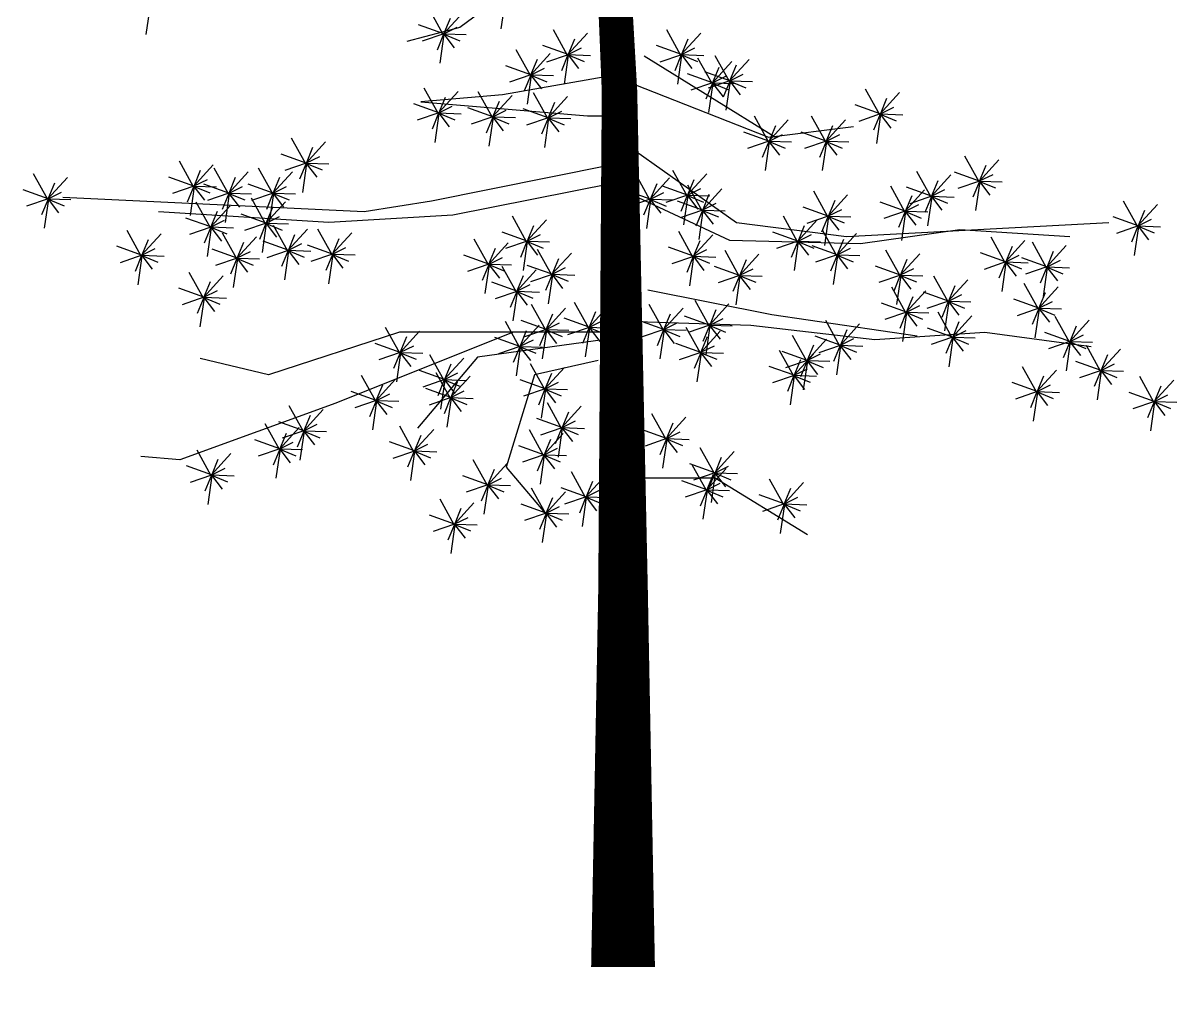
# Model space of a CAD drawing. Header units: millimetres. Extents: x 61831 to 121408, y 302 to 24841.
# Drawn here: x 108750 to 111549, y 3180 to 5548 of the extents above; entities that cross this region are included whole.
import ezdxf

# ---------------------------------------------------------------- set-up
doc = ezdxf.new("R2010")
doc.units = ezdxf.units.MM

# ---------------------------------------------------------------- blocks, each defined once
blk = doc.blocks.new('A$C362C4ADC')
at = {"color": 35}
for p, q in [((1257.7, 2425.7), (1059.8, 2279.4)), ((1059.8, 2279.4), (930.8, 2245)), ((1507.1, 2210.6), (1825.4, 2012.8)), ((1412.5, 2159), (1163.1, 2116)), ((1481.3, 2141.8), (1808.2, 2012.8)), ((965.2, 2098.8), (1369.5, 2064.4)), ((1369.5, 2064.4), (1438.3, 2064.4)), ((1447.7, 2006.8), (1730.8, 1806.3)), ((1421.1, 1944), (991, 1857.9)), ((1429.7, 1901), (1042.6, 1823.5)), ((1455.5, 1883.8), (1713.6, 1763.3)), ((827.6, 1832.1), (96.5, 1866.5)), ((991, 1857.9), (827.6, 1832.1)), ((741.6, 1806.3), (328.7, 1832.1)), ((1042.6, 1823.5), (741.6, 1806.3)), ((1730.8, 1806.3), (1997.4, 1771.9)), ((1997.4, 1771.9), (2633.9, 1806.3)), ((2031.8, 1754.7), (2272.7, 1789.1)), ((2272.7, 1789.1), (2539.3, 1771.9)), ((1713.6, 1763.3), (2031.8, 1754.7)), ((1515.7, 1642.9), (1816.8, 1582.7)), ((1816.8, 1582.7), (2169.4, 1531.1)), ((1188.9, 1539.7), (758.8, 1367.7)), ((1429.7, 1539.7), (913.6, 1539.7)), ((1489.9, 1565.5), (1765.2, 1556.9)), ((1765.2, 1556.9), (2066.2, 1522.5)), ((2066.2, 1522.5), (2332.9, 1539.7)), ((2332.9, 1539.7), (2590.9, 1505.3)), ((595.4, 1436.5), (429.9, 1476.4)), ((1395.3, 1470.9), (1240.5, 1436.5)), ((1240.5, 1436.5), (1171.7, 1212.8)), ((380.3, 1230), (285.7, 1238.6)), ((1498.5, 1187), (1679.2, 1187)), ((1679.2, 1187), (1902.8, 1049.4))]:
    blk.add_line(p, q, dxfattribs=at)
at = {"color": 74}
for p, q in [((308.1, 2332.1), (298.1, 2261.7)), ((1019.5, 2261.9), (985, 2324.1)), ((1169.3, 2345.8), (1159.2, 2275.4)), ((1019.3, 2263), (1067.3, 2315.5)), ((1020.6, 2263.3), (1036.6, 2302)), ((1020.4, 2263.9), (959.7, 2285.6)), ((1020.7, 2264), (1053.2, 2280)), ((1321.1, 2211.4), (1286.6, 2273.6)), ((1596.1, 2211.4), (1561.6, 2273.6)), ((1020.4, 2263.7), (968.1, 2245.8)), ((1020.2, 2263.1), (1004.2, 2224.4)), ((1021, 2262.7), (1011, 2192.3)), ((1020.4, 2263), (1045.9, 2229.8)), ((1020.5, 2263), (1059.2, 2247)), ((1020.8, 2263.8), (1075.2, 2262)), ((1320.9, 2212.4), (1368.9, 2264.9)), ((1322.2, 2212.8), (1338.2, 2251.5)), ((1596, 2212.4), (1643.9, 2264.9)), ((1597.3, 2212.8), (1613.3, 2251.5)), ((1231.1, 2162.5), (1196.6, 2224.7)), ((1230.9, 2163.6), (1278.9, 2216.1)), ((1322, 2213.3), (1261.3, 2235.1)), ((1322, 2213.1), (1269.7, 2195.2)), ((1321.8, 2212.5), (1305.8, 2173.8)), ((1322.7, 2212.1), (1312.6, 2141.7)), ((1322, 2212.4), (1347.5, 2179.2)), ((1322.1, 2212.4), (1360.8, 2196.4)), ((1322.4, 2213.4), (1354.8, 2229.5)), ((1322.4, 2213.3), (1376.8, 2211.4)), ((1597, 2213.3), (1536.3, 2235.1)), ((1597, 2213.1), (1544.8, 2195.2)), ((1596.8, 2212.5), (1580.8, 2173.8)), ((1597.7, 2212.1), (1587.6, 2141.7)), ((1597, 2212.4), (1622.6, 2179.2)), ((1597.2, 2212.4), (1635.9, 2196.4)), ((1597.4, 2213.4), (1629.8, 2229.5)), ((1597.5, 2213.3), (1651.8, 2211.4)), ((1232, 2164.5), (1171.3, 2186.2)), ((1232.2, 2163.9), (1248.2, 2202.6)), ((1671.5, 2142.8), (1637, 2205)), ((1671.4, 2143.9), (1719.3, 2196.4)), ((1713.5, 2148), (1679, 2210.2)), ((1713.3, 2149), (1761.3, 2201.5)), ((1714.6, 2149.4), (1730.7, 2188.1)), ((1232, 2164.3), (1179.8, 2146.4)), ((1231.8, 2163.7), (1215.8, 2125)), ((1232.7, 2163.3), (1222.6, 2092.9)), ((1232, 2163.6), (1257.5, 2130.4)), ((1232.1, 2163.6), (1270.9, 2147.6)), ((1232.4, 2164.6), (1264.8, 2180.6)), ((1232.5, 2164.4), (1286.8, 2162.6)), ((1672.4, 2144.8), (1611.7, 2166.5)), ((1714.4, 2149.9), (1653.7, 2171.7)), ((1672.7, 2144.2), (1688.7, 2182.9)), ((1672.8, 2144.9), (1705.2, 2160.9)), ((1714.8, 2150), (1747.2, 2166.1)), ((1007.5, 2070), (973, 2132.2)), ((1672.4, 2144.6), (1620.2, 2126.7)), ((1672.2, 2144), (1656.2, 2105.3)), ((1714.4, 2149.7), (1662.2, 2131.8)), ((1673.1, 2143.6), (1663, 2073.2)), ((1672.4, 2143.9), (1698, 2110.7)), ((1672.6, 2143.9), (1711.3, 2127.9)), ((1672.9, 2144.7), (1727.2, 2142.9)), ((1714.2, 2149.1), (1698.2, 2110.4)), ((1715.1, 2148.7), (1705, 2078.3)), ((1714.4, 2149), (1739.9, 2115.8)), ((1714.5, 2149), (1753.3, 2133)), ((1714.9, 2149.9), (1769.2, 2148)), ((2078.5, 2067.4), (2044, 2129.6)), ((1163.1, 2116), (965.2, 2098.8)), ((1007.3, 2071.1), (1055.3, 2123.6)), ((1008.6, 2071.4), (1024.6, 2110.1)), ((1138.6, 2060.6), (1104.1, 2122.8)), ((1138.4, 2061.6), (1186.4, 2114.1)), ((1139.7, 2062), (1155.7, 2100.7)), ((1273.1, 2058), (1238.6, 2120.2)), ((1272.9, 2059.1), (1320.9, 2111.6)), ((2078.4, 2068.5), (2126.4, 2121)), ((2079.7, 2068.8), (2095.7, 2107.5)), ((1008.4, 2071.9), (947.7, 2093.7)), ((1008.4, 2071.8), (956.1, 2053.9)), ((1008.8, 2072), (1041.2, 2088.1)), ((1008.8, 2071.9), (1063.2, 2070)), ((1139.5, 2062.5), (1078.8, 2084.3)), ((1139.8, 2062.6), (1172.3, 2078.7)), ((1274, 2059.9), (1213.3, 2081.7)), ((1274.2, 2059.4), (1290.2, 2098.1)), ((1274.4, 2060.1), (1306.8, 2076.1)), ((2079.4, 2069.3), (2018.7, 2091.1)), ((2079.8, 2069.5), (2112.2, 2085.5)), ((1008.2, 2071.2), (992.2, 2032.5)), ((1009, 2070.7), (999, 2000.3)), ((1008.4, 2071), (1033.9, 2037.8)), ((1008.5, 2071.1), (1047.2, 2055.1)), ((1139.5, 2062.3), (1087.2, 2044.4)), ((1139.3, 2061.7), (1123.3, 2023)), ((1140.1, 2061.3), (1130.1, 1990.9)), ((1139.5, 2061.6), (1165, 2028.4)), ((1139.6, 2061.6), (1178.3, 2045.6)), ((1139.9, 2062.5), (1194.3, 2060.6)), ((1274, 2059.8), (1221.7, 2041.9)), ((1273.8, 2059.2), (1257.8, 2020.5)), ((1274.7, 2058.7), (1264.6, 1988.3)), ((1274, 2059), (1299.5, 2025.8)), ((1274.1, 2059.1), (1312.8, 2043.1)), ((1274.5, 2059.9), (1328.8, 2058)), ((1808.6, 2001.4), (1774.1, 2063.6)), ((1808.5, 2002.5), (1856.4, 2055)), ((1947.4, 2001.4), (1912.9, 2063.6)), ((1947.3, 2002.5), (1995.3, 2055)), ((2079.4, 2069.2), (2027.2, 2051.3)), ((2079.2, 2068.6), (2063.2, 2029.9)), ((2080.1, 2068.2), (2070, 1997.8)), ((2079.4, 2068.5), (2105, 2035.2)), ((2079.6, 2068.5), (2118.3, 2052.5)), ((2079.9, 2069.3), (2134.2, 2067.5)), ((1809.5, 2003.4), (1748.8, 2025.2)), ((1808.2, 2012.8), (2014.6, 2038.6)), ((1809.8, 2002.8), (1825.8, 2041.6)), ((1809.9, 2003.5), (1842.3, 2019.5)), ((1948.3, 2003.4), (1887.6, 2025.2)), ((1948.6, 2002.8), (1964.6, 2041.6)), ((1948.7, 2003.5), (1981.1, 2019.5)), ((686.1, 1948.3), (651.6, 2010.5)), ((686, 1949.4), (734, 2001.9)), ((687.3, 1949.7), (703.3, 1988.4)), ((1809.5, 2003.2), (1757.3, 1985.3)), ((1809.3, 2002.6), (1793.3, 1963.9)), ((1810.2, 2002.2), (1800.1, 1931.8)), ((1809.5, 2002.5), (1835.1, 1969.3)), ((1809.7, 2002.5), (1848.4, 1986.5)), ((1810, 2003.4), (1864.3, 2001.5)), ((1948.3, 2003.2), (1896.1, 1985.3)), ((1948.1, 2002.6), (1932.1, 1963.9)), ((1949, 2002.2), (1938.9, 1931.8)), ((1948.3, 2002.5), (1973.9, 1969.3)), ((1948.5, 2002.5), (1987.2, 1986.5)), ((1948.8, 2003.4), (2003.1, 2001.5)), ((687, 1950.2), (626.4, 1972)), ((687.4, 1950.4), (719.8, 1966.4)), ((2319.3, 1904.6), (2284.8, 1966.8)), ((413.7, 1892.6), (379.2, 1954.8)), ((413.5, 1893.7), (461.5, 1946.2)), ((414.8, 1894), (430.8, 1932.7)), ((498.5, 1875.5), (464, 1937.7)), ((605.6, 1875.5), (571.1, 1937.7)), ((687.1, 1950.1), (634.8, 1932.2)), ((686.9, 1949.5), (670.8, 1910.8)), ((687.7, 1949.1), (677.7, 1878.7)), ((687.1, 1949.4), (712.6, 1916.1)), ((687.2, 1949.4), (725.9, 1933.4)), ((687.5, 1950.2), (741.8, 1948.4)), ((1610.7, 1870.3), (1576.2, 1932.5)), ((2319.1, 1905.7), (2367.1, 1958.2)), ((2320.4, 1906), (2336.5, 1944.7)), ((59.8, 1861.8), (25.3, 1924)), ((59.6, 1862.8), (107.6, 1915.3)), ((414.6, 1894.5), (353.9, 1916.3)), ((415, 1894.7), (447.4, 1910.7)), ((498.3, 1876.5), (546.3, 1929.1)), ((499.6, 1876.9), (515.6, 1915.6)), ((605.4, 1876.5), (653.4, 1929.1)), ((606.7, 1876.9), (622.7, 1915.6)), ((1520.7, 1860.9), (1486.2, 1923.1)), ((1520.6, 1862), (1568.5, 1914.5)), ((1610.5, 1871.4), (1658.5, 1923.9)), ((1611.8, 1871.7), (1627.8, 1910.5)), ((2202.8, 1867.8), (2168.3, 1930)), ((2202.6, 1868.8), (2250.6, 1921.3)), ((2203.9, 1869.2), (2219.9, 1907.9)), ((2320.2, 1906.5), (2259.5, 1928.3)), ((2320.2, 1906.4), (2268, 1888.5)), ((2320, 1905.8), (2304, 1867.1)), ((2320.9, 1905.4), (2310.8, 1835)), ((2320.2, 1905.7), (2345.7, 1872.4)), ((2320.3, 1905.7), (2359.1, 1889.7)), ((2320.6, 1906.7), (2353, 1922.7)), ((2320.7, 1906.5), (2375, 1904.7)), ((60.7, 1863.7), (0, 1885.5)), ((60.9, 1863.2), (76.9, 1901.9)), ((61.1, 1863.8), (93.5, 1879.9)), ((414.6, 1894.4), (362.3, 1876.5)), ((414.4, 1893.8), (398.4, 1855.1)), ((415.2, 1893.4), (405.2, 1823)), ((414.6, 1893.7), (440.1, 1860.4)), ((414.7, 1893.7), (453.4, 1877.7)), ((415, 1894.5), (469.4, 1892.7)), ((499.4, 1877.4), (438.7, 1899.2)), ((499.4, 1877.3), (447.2, 1859.4)), ((499.2, 1876.7), (483.2, 1837.9)), ((500.1, 1876.2), (490, 1805.8)), ((499.4, 1876.5), (524.9, 1843.3)), ((499.5, 1876.6), (538.2, 1860.6)), ((499.8, 1877.5), (532.2, 1893.6)), ((499.9, 1877.4), (554.2, 1875.5)), ((606.5, 1877.4), (545.8, 1899.2)), ((606.5, 1877.3), (554.3, 1859.4)), ((606.3, 1876.7), (590.3, 1837.9)), ((607.2, 1876.2), (597.1, 1805.8)), ((606.5, 1876.5), (632, 1843.3)), ((606.6, 1876.6), (645.3, 1860.6)), ((606.9, 1877.5), (639.3, 1893.6)), ((607, 1877.4), (661.3, 1875.5)), ((1521.6, 1862.8), (1460.9, 1884.6)), ((1521.9, 1862.3), (1537.9, 1901)), ((1522, 1863), (1554.4, 1879)), ((1611.6, 1872.3), (1550.9, 1894.1)), ((1612, 1872.4), (1644.4, 1888.4)), ((1647.5, 1834.3), (1613, 1896.6)), ((1647.4, 1835.4), (1695.4, 1887.9)), ((1952.6, 1819.8), (1918.1, 1882)), ((2139.4, 1831.8), (2104.9, 1894)), ((2139.2, 1832.8), (2187.2, 1885.4)), ((2203.7, 1869.7), (2143, 1891.5)), ((2204.1, 1869.8), (2236.5, 1885.9)), ((60.7, 1863.5), (8.4, 1845.6)), ((60.5, 1863), (44.5, 1824.2)), ((61.4, 1862.5), (51.3, 1792.1)), ((60.7, 1862.8), (86.2, 1829.6)), ((60.8, 1862.9), (99.5, 1846.8)), ((61.1, 1863.7), (115.5, 1861.8)), ((454.8, 1793.2), (420.3, 1855.4)), ((588.5, 1802.6), (554, 1864.9)), ((588.3, 1803.7), (636.3, 1856.2)), ((1521.6, 1862.7), (1469.4, 1844.8)), ((1521.4, 1862.1), (1505.4, 1823.4)), ((1522.3, 1861.7), (1512.2, 1791.3)), ((1521.6, 1862), (1547.2, 1828.7)), ((1521.8, 1862), (1560.5, 1846)), ((1522.1, 1862.8), (1576.4, 1861)), ((1611.6, 1872.1), (1559.3, 1854.2)), ((1648.4, 1836.3), (1587.7, 1858.1)), ((1611.4, 1871.5), (1595.4, 1832.8)), ((1612.3, 1871.1), (1602.2, 1800.7)), ((1611.6, 1871.4), (1637.1, 1838.2)), ((1611.7, 1871.4), (1650.4, 1855.4)), ((1612.1, 1872.3), (1666.4, 1870.4)), ((1648.7, 1835.8), (1664.7, 1874.5)), ((1648.8, 1836.4), (1681.2, 1852.5)), ((1952.4, 1820.9), (2000.4, 1873.4)), ((1953.7, 1821.2), (1969.7, 1859.9)), ((2140.3, 1833.7), (2079.6, 1855.5)), ((2140.5, 1833.2), (2156.5, 1871.9)), ((2140.7, 1833.8), (2173.1, 1849.9)), ((2203.7, 1869.5), (2151.4, 1851.6)), ((2203.5, 1868.9), (2187.5, 1830.2)), ((2204.4, 1868.5), (2194.3, 1798.1)), ((2203.7, 1868.8), (2229.2, 1835.6)), ((2203.8, 1868.8), (2242.5, 1852.8)), ((2204.1, 1869.7), (2258.5, 1867.8)), ((2704, 1795.8), (2669.5, 1858)), ((2703.9, 1796.9), (2751.9, 1849.4)), ((454.6, 1794.3), (502.6, 1846.8)), ((455.9, 1794.6), (471.9, 1833.3)), ((589.4, 1804.6), (528.7, 1826.4)), ((589.6, 1804), (605.6, 1842.8)), ((589.8, 1804.7), (622.2, 1820.8)), ((1221.7, 1758.9), (1187.2, 1821.2)), ((1648.4, 1836.1), (1596.2, 1818.2)), ((1648.2, 1835.5), (1632.2, 1796.8)), ((1649.1, 1835.1), (1639, 1764.7)), ((1648.4, 1835.4), (1674, 1802.2)), ((1648.6, 1835.4), (1687.3, 1819.4)), ((1648.9, 1836.3), (1703.2, 1834.4)), ((1878.9, 1758.9), (1844.4, 1821.2)), ((1953.5, 1821.7), (1892.8, 1843.5)), ((1953.5, 1821.6), (1901.2, 1803.7)), ((1953.3, 1821), (1937.3, 1782.3)), ((1954.2, 1820.5), (1944.1, 1750.1)), ((1953.5, 1820.8), (1979, 1787.6)), ((1953.6, 1820.9), (1992.3, 1804.9)), ((1953.9, 1821.8), (1986.3, 1837.9)), ((1953.9, 1821.7), (2008.3, 1819.8)), ((2140.3, 1833.6), (2088, 1815.7)), ((2140.1, 1833), (2124.1, 1794.2)), ((2140.9, 1832.5), (2130.9, 1762.1)), ((2140.3, 1832.8), (2165.8, 1799.6)), ((2140.4, 1832.9), (2179.1, 1816.9)), ((2140.7, 1833.7), (2195.1, 1831.8)), ((2704.9, 1797.7), (2644.2, 1819.5)), ((2705.2, 1797.2), (2721.2, 1835.9)), ((455.7, 1795.2), (395, 1816.9)), ((455.7, 1795), (403.5, 1777.1)), ((455.5, 1794.4), (439.5, 1755.7)), ((456.4, 1794), (446.3, 1723.6)), ((455.7, 1794.3), (481.2, 1761.1)), ((455.8, 1794.3), (494.5, 1778.3)), ((456.1, 1795.3), (488.5, 1811.3)), ((456.2, 1795.1), (510.5, 1793.3)), ((589.4, 1804.4), (537.1, 1786.5)), ((589.2, 1803.8), (573.2, 1765.1)), ((590, 1803.4), (580, 1733)), ((589.4, 1803.7), (614.9, 1770.5)), ((589.5, 1803.7), (628.2, 1787.7)), ((589.8, 1804.6), (644.2, 1802.7)), ((642.4, 1736.7), (607.9, 1798.9)), ((1221.5, 1760), (1269.5, 1812.5)), ((1222.8, 1760.3), (1238.8, 1799.1)), ((1878.7, 1760), (1926.7, 1812.5)), ((1880, 1760.3), (1896, 1799.1)), ((2704.9, 1797.6), (2652.7, 1779.7)), ((2704.7, 1797), (2688.7, 1758.3)), ((2705.6, 1796.6), (2695.5, 1726.1)), ((2704.9, 1796.8), (2730.5, 1763.6)), ((2705.1, 1796.9), (2743.8, 1780.9)), ((2705.3, 1797.9), (2737.7, 1813.9)), ((2705.4, 1797.7), (2759.7, 1795.8)), ((286.8, 1724.7), (252.4, 1786.9)), ((286.7, 1725.7), (334.7, 1778.3)), ((288, 1726.1), (304, 1764.8)), ((518.2, 1717.8), (483.7, 1780)), ((518, 1718.9), (566, 1771.4)), ((642.3, 1737.7), (690.3, 1790.2)), ((643.6, 1738.1), (659.6, 1776.8)), ((749.5, 1727.2), (715.1, 1789.5)), ((749.4, 1728.3), (797.4, 1780.8)), ((750.7, 1728.6), (766.7, 1767.4)), ((1129.1, 1703.2), (1094.6, 1765.5)), ((1222.6, 1760.9), (1161.9, 1782.7)), ((1223, 1761), (1255.4, 1777.1)), ((1625.2, 1722.1), (1590.8, 1784.3)), ((1625.1, 1723.2), (1673.1, 1775.7)), ((1879.8, 1760.9), (1819.1, 1782.7)), ((1880.2, 1761), (1912.6, 1777.1)), ((1974, 1725.5), (1939.5, 1787.7)), ((1973.8, 1726.6), (2021.8, 1779.1)), ((1975.1, 1726.9), (1991.1, 1765.6)), ((2382.7, 1708.4), (2348.2, 1770.6)), ((287.7, 1726.6), (227.1, 1748.4)), ((288.1, 1726.7), (320.6, 1742.8)), ((519.1, 1719.7), (458.4, 1741.5)), ((519.3, 1719.2), (535.3, 1757.9)), ((519.5, 1719.9), (551.9, 1735.9)), ((643.3, 1738.6), (582.7, 1760.4)), ((643.4, 1738.4), (591.1, 1720.5)), ((643.2, 1737.8), (627.1, 1699.1)), ((644, 1737.4), (634, 1667)), ((643.4, 1737.7), (668.9, 1704.5)), ((643.5, 1737.7), (682.2, 1721.7)), ((643.7, 1738.7), (676.1, 1754.8)), ((643.8, 1738.6), (698.1, 1736.7)), ((750.4, 1729.2), (689.8, 1751)), ((750.8, 1729.3), (783.3, 1745.3)), ((1129, 1704.3), (1177, 1756.8)), ((1130.3, 1704.7), (1146.3, 1743.4)), ((1222.6, 1760.7), (1170.3, 1742.8)), ((1222.4, 1760.1), (1206.4, 1721.4)), ((1223.3, 1759.7), (1213.2, 1689.3)), ((1222.6, 1760), (1248.1, 1726.8)), ((1222.7, 1760), (1261.4, 1744)), ((1223, 1760.9), (1277.4, 1759)), ((1282.5, 1678.4), (1248, 1740.6)), ((1626.1, 1724), (1565.5, 1745.8)), ((1626.4, 1723.5), (1642.4, 1762.2)), ((1626.5, 1724.2), (1659, 1740.2)), ((1737.5, 1675.8), (1703, 1738)), ((1879.8, 1760.7), (1827.5, 1742.8)), ((1879.6, 1760.1), (1863.6, 1721.4)), ((1880.5, 1759.7), (1870.4, 1689.3)), ((1879.8, 1760), (1905.3, 1726.8)), ((1879.9, 1760), (1918.6, 1744)), ((1880.2, 1760.9), (1934.6, 1759)), ((1974.9, 1727.5), (1914.2, 1749.2)), ((1975.3, 1727.6), (2007.7, 1743.6)), ((2127.4, 1676.7), (2092.9, 1738.9)), ((2382.5, 1709.5), (2430.5, 1762)), ((2383.8, 1709.8), (2399.9, 1748.5)), ((2483, 1696.4), (2448.5, 1758.6)), ((2482.8, 1697.5), (2530.8, 1750)), ((2484.1, 1697.8), (2500.1, 1736.5)), ((287.8, 1726.4), (235.5, 1708.5)), ((287.6, 1725.9), (271.6, 1687.1)), ((288.4, 1725.4), (278.4, 1655)), ((287.8, 1725.7), (313.3, 1692.5)), ((287.9, 1725.8), (326.6, 1709.7)), ((288.2, 1726.6), (342.6, 1724.7)), ((519.1, 1719.6), (466.9, 1701.7)), ((518.9, 1719), (502.9, 1680.3)), ((519.8, 1718.6), (509.7, 1648.2)), ((519.1, 1718.9), (544.6, 1685.6)), ((519.2, 1718.9), (558, 1702.9)), ((519.6, 1719.7), (573.9, 1717.9)), ((750.5, 1729), (698.2, 1711.1)), ((750.3, 1728.4), (734.3, 1689.7)), ((751.1, 1728), (741.1, 1657.6)), ((750.5, 1728.3), (776, 1695.1)), ((750.6, 1728.3), (789.3, 1712.3)), ((750.9, 1729.2), (805.3, 1727.3)), ((1130, 1705.2), (1069.4, 1727)), ((1130.4, 1705.3), (1162.8, 1721.4)), ((1282.3, 1679.5), (1330.3, 1732)), ((1283.6, 1679.8), (1299.7, 1718.5)), ((1626.2, 1723.9), (1573.9, 1706)), ((1626, 1723.3), (1610, 1684.6)), ((1626.8, 1722.9), (1616.8, 1652.4)), ((1626.2, 1723.2), (1651.7, 1689.9)), ((1626.3, 1723.2), (1665, 1707.2)), ((1626.6, 1724), (1681, 1722.1)), ((1737.3, 1676.9), (1785.3, 1729.4)), ((1738.6, 1677.2), (1754.6, 1715.9)), ((1974.9, 1727.3), (1922.7, 1709.4)), ((1974.7, 1726.7), (1958.7, 1688)), ((1975.6, 1726.3), (1965.5, 1655.9)), ((1974.9, 1726.6), (2000.4, 1693.4)), ((1975, 1726.6), (2013.7, 1710.6)), ((1975.4, 1727.4), (2029.7, 1725.6)), ((2127.2, 1677.8), (2175.2, 1730.3)), ((2128.5, 1678.1), (2144.5, 1716.8)), ((2383.6, 1710.3), (2322.9, 1732.1)), ((2383.6, 1710.2), (2331.4, 1692.3)), ((2383.4, 1709.6), (2367.4, 1670.9)), ((2384.3, 1709.2), (2374.2, 1638.7)), ((2383.6, 1709.4), (2409.1, 1676.2)), ((2383.7, 1709.5), (2422.5, 1693.5)), ((2384, 1710.5), (2416.4, 1726.5)), ((2384.1, 1710.3), (2438.4, 1708.4)), ((2483.9, 1698.3), (2423.2, 1720.1)), ((2484.3, 1698.5), (2516.7, 1714.5)), ((437.7, 1622.7), (403.2, 1684.9)), ((1130.1, 1705), (1077.8, 1687.1)), ((1129.9, 1704.4), (1113.8, 1665.7)), ((1130.7, 1704), (1120.6, 1633.6)), ((1130.1, 1704.3), (1155.6, 1671.1)), ((1130.2, 1704.3), (1168.9, 1688.3)), ((1130.5, 1705.2), (1184.8, 1703.3)), ((1196.8, 1637.3), (1162.3, 1699.5)), ((1196.7, 1638.3), (1244.7, 1690.9)), ((1283.4, 1680.3), (1222.7, 1702.1)), ((1283.4, 1680.2), (1231.2, 1662.3)), ((1283.2, 1679.6), (1267.2, 1640.9)), ((1283.8, 1680.5), (1316.2, 1696.5)), ((1283.9, 1680.3), (1338.2, 1678.4)), ((1738.4, 1677.8), (1677.7, 1699.5)), ((1738.8, 1677.9), (1771.2, 1693.9)), ((2128.3, 1678.6), (2067.6, 1700.4)), ((2128.7, 1678.7), (2161.1, 1694.8)), ((2483.9, 1698.2), (2431.6, 1680.3)), ((2483.7, 1697.6), (2467.7, 1658.9)), ((2484.5, 1697.2), (2474.5, 1626.7)), ((2483.9, 1697.4), (2509.4, 1664.2)), ((2484, 1697.5), (2522.7, 1681.5)), ((2484.3, 1698.3), (2538.7, 1696.4)), ((437.5, 1623.8), (485.5, 1676.3)), ((438.8, 1624.1), (454.8, 1662.8)), ((1197.7, 1639.2), (1137, 1661)), ((1198, 1638.7), (1214, 1677.4)), ((1198.1, 1639.3), (1230.5, 1655.4)), ((1284.1, 1679.2), (1274, 1608.7)), ((1283.4, 1679.5), (1309, 1646.2)), ((1283.5, 1679.5), (1322.3, 1663.5)), ((1738.4, 1677.6), (1686.2, 1659.7)), ((1738.2, 1677), (1722.2, 1638.3)), ((1739.1, 1676.6), (1729, 1606.2)), ((1738.4, 1676.9), (1763.9, 1643.7)), ((1738.5, 1676.9), (1777.3, 1660.9)), ((1738.9, 1677.7), (1793.2, 1675.9)), ((2128.3, 1678.5), (2076, 1660.6)), ((2128.1, 1677.9), (2112.1, 1639.2)), ((2129, 1677.4), (2118.9, 1607)), ((2128.3, 1677.7), (2153.8, 1644.5)), ((2128.4, 1677.8), (2167.1, 1661.8)), ((2128.7, 1678.6), (2183.1, 1676.7)), ((2243.9, 1613.3), (2209.4, 1675.5)), ((2243.7, 1614.3), (2291.7, 1666.9)), ((2245, 1614.7), (2261, 1653.4)), ((2463.3, 1596.1), (2428.8, 1658.4)), ((438.6, 1624.6), (377.9, 1646.4)), ((438.6, 1624.5), (386.3, 1606.6)), ((438.4, 1623.9), (422.4, 1585.2)), ((438.6, 1623.8), (464.1, 1590.5)), ((438.7, 1623.8), (477.4, 1607.8)), ((438.9, 1624.8), (471.4, 1640.8)), ((439, 1624.6), (493.4, 1622.7)), ((1197.7, 1639), (1145.5, 1621.1)), ((1197.5, 1638.5), (1181.5, 1599.7)), ((1198.4, 1638), (1188.3, 1567.6)), ((1197.7, 1638.3), (1223.3, 1605.1)), ((1197.9, 1638.4), (1236.6, 1622.3)), ((1198.2, 1639.2), (1252.5, 1637.3)), ((2141.9, 1586.7), (2107.4, 1648.9)), ((2141.8, 1587.8), (2189.8, 1640.3)), ((2143.1, 1588.1), (2159.1, 1626.8)), ((2244.8, 1615.2), (2184.1, 1637)), ((2245.2, 1615.3), (2277.6, 1631.4)), ((2463.1, 1597.2), (2511.1, 1649.7)), ((2464.4, 1597.5), (2480.4, 1636.3)), ((439.2, 1623.5), (429.2, 1553)), ((1267.9, 1544.7), (1233.4, 1606.9)), ((1267.8, 1545.8), (1315.8, 1598.3)), ((1372.5, 1549.9), (1338, 1612.1)), ((1372.3, 1550.9), (1420.3, 1603.5)), ((1553.3, 1544.7), (1518.8, 1606.9)), ((1553.1, 1545.8), (1601.1, 1598.3)), ((1664.7, 1555), (1630.2, 1617.2)), ((1664.5, 1556.1), (1712.5, 1608.6)), ((2142.8, 1588.7), (2082.2, 1610.4)), ((2143.2, 1588.8), (2175.6, 1604.8)), ((2244.8, 1615.1), (2192.6, 1597.2)), ((2244.6, 1614.5), (2228.6, 1575.7)), ((2245.5, 1614), (2235.4, 1543.6)), ((2244.8, 1614.3), (2270.3, 1581.1)), ((2244.9, 1614.4), (2283.7, 1598.4)), ((2245.3, 1615.2), (2299.6, 1613.3)), ((2464.1, 1598.1), (2403.5, 1619.9)), ((2464.2, 1597.9), (2411.9, 1580)), ((2464, 1597.3), (2448, 1558.6)), ((2464.8, 1596.9), (2454.8, 1526.5)), ((2464.2, 1597.2), (2489.7, 1564)), ((2464.3, 1597.2), (2503, 1581.2)), ((2464.5, 1598.2), (2497, 1614.2)), ((2464.6, 1598.1), (2519, 1596.2)), ((1268.8, 1546.7), (1208.2, 1568.4)), ((1269.1, 1546.1), (1285.1, 1584.8)), ((1373.4, 1551.8), (1312.7, 1573.6)), ((1373.6, 1551.3), (1389.6, 1590)), ((1373.8, 1551.9), (1406.2, 1568)), ((1554.2, 1546.7), (1493.5, 1568.4)), ((1554.4, 1546.1), (1570.4, 1584.8)), ((1665.6, 1556.9), (1604.9, 1578.7)), ((1665.8, 1556.4), (1681.8, 1595.1)), ((1666, 1557.1), (1698.4, 1573.1)), ((1981.7, 1506.2), (1947.2, 1568.4)), ((2142.9, 1588.5), (2090.6, 1570.6)), ((2142.6, 1587.9), (2126.6, 1549.2)), ((2143.5, 1587.5), (2133.4, 1517.1)), ((2142.9, 1587.8), (2168.4, 1554.5)), ((2143, 1587.8), (2181.7, 1571.8)), ((2143.3, 1588.6), (2197.6, 1586.8)), ((2254.2, 1525.9), (2219.7, 1588.1)), ((2254, 1526.9), (2302, 1579.5)), ((2538.7, 1515.6), (2504.2, 1577.8)), ((2538.5, 1516.7), (2586.5, 1569.2)), ((913.6, 1539.7), (595.4, 1436.5)), ((914.1, 1489), (879.6, 1551.2)), ((913.9, 1490.1), (961.9, 1542.6)), ((1204.5, 1503.6), (1170, 1565.8)), ((1204.4, 1504.7), (1252.4, 1557.2)), ((1205.7, 1505), (1221.7, 1543.7)), ((1268.9, 1546.5), (1216.6, 1528.6)), ((1268.7, 1545.9), (1252.7, 1507.2)), ((1269.5, 1545.5), (1259.5, 1475.1)), ((1268.9, 1545.8), (1294.4, 1512.6)), ((1269, 1545.8), (1307.7, 1529.8)), ((1269.2, 1546.8), (1301.7, 1562.8)), ((1269.3, 1546.6), (1323.6, 1544.8)), ((1373.4, 1551.6), (1321.1, 1533.7)), ((1373.2, 1551.1), (1357.2, 1512.3)), ((1374.1, 1550.6), (1364, 1480.2)), ((1373.4, 1550.9), (1398.9, 1517.7)), ((1373.5, 1551), (1412.2, 1534.9)), ((1373.8, 1551.8), (1428.2, 1549.9)), ((1554.2, 1546.5), (1501.9, 1528.6)), ((1554, 1545.9), (1538, 1507.2)), ((1554.9, 1545.5), (1544.8, 1475.1)), ((1554.2, 1545.8), (1579.7, 1512.6)), ((1554.3, 1545.8), (1593, 1529.8)), ((1554.6, 1546.8), (1587, 1562.8)), ((1554.6, 1546.6), (1609, 1544.8)), ((1643.2, 1489), (1608.8, 1551.2)), ((1665.6, 1556.8), (1613.3, 1538.9)), ((1643.1, 1490.1), (1691.1, 1542.6)), ((1665.4, 1556.2), (1649.4, 1517.5)), ((1666.3, 1555.8), (1656.2, 1485.4)), ((1665.6, 1556.1), (1691.1, 1522.8)), ((1665.7, 1556.1), (1704.4, 1540.1)), ((1666, 1556.9), (1720.4, 1555.1)), ((1981.5, 1507.2), (2029.5, 1559.8)), ((1982.8, 1507.6), (1998.9, 1546.3)), ((2255.1, 1527.8), (2194.4, 1549.6)), ((2255.3, 1527.3), (2271.3, 1566)), ((2255.5, 1527.9), (2287.9, 1544)), ((2539.8, 1517), (2555.8, 1555.7)), ((915, 1491), (854.3, 1512.8)), ((915.2, 1490.4), (931.2, 1529.2)), ((1412.5, 1522.5), (1102.8, 1479.5)), ((1205.4, 1505.5), (1144.8, 1527.3)), ((1205.8, 1505.7), (1238.2, 1521.7)), ((1644.1, 1491), (1583.5, 1512.8)), ((1644.4, 1490.4), (1660.4, 1529.2)), ((1901.2, 1469.3), (1866.7, 1531.5)), ((1901, 1470.4), (1949, 1522.9)), ((1982.6, 1508.1), (1921.9, 1529.9)), ((1983, 1508.2), (2015.4, 1524.3)), ((2255.1, 1527.7), (2202.8, 1509.8)), ((2254.9, 1527.1), (2238.9, 1488.3)), ((2255.8, 1526.6), (2245.7, 1456.2)), ((2255.1, 1526.9), (2280.6, 1493.7)), ((2255.2, 1527), (2293.9, 1511)), ((2255.5, 1527.8), (2309.9, 1525.9)), ((2539.6, 1517.5), (2478.9, 1539.3)), ((2539.6, 1517.4), (2487.3, 1499.5)), ((2539.4, 1516.8), (2523.4, 1478.1)), ((2540.2, 1516.4), (2530.2, 1445.9)), ((2539.6, 1516.7), (2565.1, 1483.4)), ((2539.7, 1516.7), (2578.4, 1500.7)), ((2539.9, 1517.7), (2572.4, 1533.7)), ((2540, 1517.5), (2594.4, 1515.6)), ((915, 1490.8), (862.7, 1472.9)), ((914.8, 1490.2), (898.8, 1451.5)), ((915.7, 1489.8), (905.6, 1419.4)), ((915, 1490.1), (940.5, 1456.9)), ((915.1, 1490.1), (953.8, 1474.1)), ((915.4, 1491.1), (947.8, 1507.1)), ((915.4, 1491), (969.8, 1489.1)), ((1021.2, 1423.1), (986.7, 1485.3)), ((1205.5, 1505.4), (1153.2, 1487.5)), ((1205.3, 1504.8), (1189.2, 1466.1)), ((1206.1, 1504.4), (1196.1, 1433.9)), ((1205.5, 1504.7), (1231, 1471.4)), ((1205.6, 1504.7), (1244.3, 1488.7)), ((1205.9, 1505.5), (1260.2, 1503.6)), ((1644.2, 1490.8), (1591.9, 1472.9)), ((1644, 1490.2), (1628, 1451.5)), ((1644.8, 1489.8), (1634.8, 1419.4)), ((1644.2, 1490.1), (1669.7, 1456.9)), ((1644.3, 1490.1), (1683, 1474.1)), ((1644.5, 1491.1), (1677, 1507.1)), ((1644.6, 1491), (1699, 1489.1)), ((1869.5, 1433.3), (1835, 1495.5)), ((1902.1, 1471.3), (1841.4, 1493)), ((1869.3, 1434.4), (1917.3, 1486.9)), ((1902.3, 1470.7), (1918.3, 1509.4)), ((1902.4, 1471.4), (1934.9, 1487.4)), ((1982.6, 1507.9), (1930.4, 1490)), ((1982.4, 1507.4), (1966.4, 1468.6)), ((1983.3, 1506.9), (1973.2, 1436.5)), ((1982.6, 1507.2), (2008.1, 1474)), ((1982.7, 1507.3), (2021.5, 1491.2)), ((1983.1, 1508.1), (2037.4, 1506.2)), ((2614.1, 1445.3), (2579.6, 1507.5)), ((2613.9, 1446.4), (2661.9, 1498.9)), ((2615.2, 1446.7), (2631.2, 1485.5)), ((1102.8, 1479.5), (956.6, 1307.4)), ((1021, 1424.1), (1069, 1476.6)), ((1022.3, 1424.5), (1038.3, 1463.2)), ((1265.4, 1400.8), (1230.9, 1463)), ((1870.4, 1435.3), (1809.7, 1457.1)), ((1902.1, 1471.1), (1849.8, 1453.2)), ((1870.6, 1434.7), (1886.6, 1473.5)), ((1901.9, 1470.5), (1885.9, 1431.8)), ((1902.7, 1470.1), (1892.7, 1399.7)), ((1902.1, 1470.4), (1927.6, 1437.2)), ((1902.2, 1470.4), (1940.9, 1454.4)), ((1902.5, 1471.2), (1956.9, 1469.4)), ((2459, 1393.9), (2424.5, 1456.1)), ((2615, 1447.3), (2554.3, 1469.1)), ((2615.3, 1447.4), (2647.8, 1463.4)), ((855.8, 1372.5), (821.3, 1434.7)), ((1022.1, 1425), (961.4, 1446.8)), ((1036.6, 1379.4), (1002.1, 1441.6)), ((1022.5, 1425.1), (1054.9, 1441.2)), ((1036.4, 1380.4), (1084.4, 1432.9)), ((1265.2, 1401.8), (1313.2, 1454.4)), ((1266.5, 1402.2), (1282.5, 1440.9)), ((1870.4, 1435.1), (1818.1, 1417.2)), ((1870.2, 1434.5), (1854.2, 1395.8)), ((1871, 1434.1), (1861, 1363.7)), ((1870.4, 1434.4), (1895.9, 1401.2)), ((1870.5, 1434.4), (1909.2, 1418.4)), ((1870.7, 1435.4), (1903.2, 1451.4)), ((1870.8, 1435.3), (1925.2, 1433.4)), ((2458.8, 1395), (2506.8, 1447.5)), ((2460.1, 1395.3), (2476.1, 1434)), ((2615, 1447.1), (2562.7, 1429.2)), ((2614.8, 1446.5), (2598.8, 1407.8)), ((2615.6, 1446.1), (2605.6, 1375.7)), ((2615, 1446.4), (2640.5, 1413.2)), ((2615.1, 1446.4), (2653.8, 1430.4)), ((2615.4, 1447.3), (2669.8, 1445.4)), ((2743.4, 1369.9), (2708.9, 1432.1)), ((855.6, 1373.6), (903.6, 1426.1)), ((856.9, 1373.9), (872.9, 1412.6)), ((1022.1, 1424.8), (969.8, 1406.9)), ((1037.5, 1381.3), (976.8, 1403.1)), ((1021.9, 1424.2), (1005.9, 1385.5)), ((1022.8, 1423.8), (1012.7, 1353.4)), ((1022.1, 1424.1), (1047.6, 1390.9)), ((1022.2, 1424.1), (1060.9, 1408.1)), ((1022.5, 1425), (1076.9, 1423.1)), ((1037.7, 1380.8), (1053.7, 1419.5)), ((1266.3, 1402.7), (1205.6, 1424.5)), ((1266.3, 1402.5), (1214, 1384.7)), ((1266.1, 1402), (1250.1, 1363.2)), ((1267, 1401.5), (1256.9, 1331.1)), ((1266.3, 1401.8), (1291.8, 1368.6)), ((1266.4, 1401.9), (1305.1, 1385.8)), ((1266.7, 1402.8), (1299.1, 1418.9)), ((1266.7, 1402.7), (1321.1, 1400.8)), ((2459.9, 1395.9), (2399.2, 1417.6)), ((2460.3, 1396), (2492.7, 1412)), ((2743.3, 1371), (2791.3, 1423.5)), ((2744.6, 1371.3), (2760.6, 1410)), ((856.7, 1374.4), (796, 1396.2)), ((856.7, 1374.3), (804.5, 1356.4)), ((856.5, 1373.7), (840.5, 1335)), ((857.4, 1373.3), (847.3, 1302.8)), ((856.7, 1373.6), (882.2, 1340.3)), ((856.8, 1373.6), (895.6, 1357.6)), ((857.1, 1374.6), (889.5, 1390.6)), ((857.2, 1374.4), (911.5, 1372.5)), ((1037.5, 1381.1), (985.3, 1363.2)), ((1037.3, 1380.5), (1021.3, 1341.8)), ((1038.2, 1380.1), (1028.1, 1309.7)), ((1037.5, 1380.4), (1063, 1347.2)), ((1037.6, 1380.4), (1076.3, 1364.4)), ((1037.9, 1381.4), (1070.3, 1397.5)), ((1038, 1381.3), (1092.3, 1379.4)), ((2459.9, 1395.7), (2407.6, 1377.8)), ((2459.7, 1395.1), (2443.7, 1356.4)), ((2460.6, 1394.7), (2450.5, 1324.3)), ((2459.9, 1395), (2485.4, 1361.8)), ((2460, 1395), (2498.7, 1379)), ((2460.3, 1395.8), (2514.7, 1394)), ((2744.3, 1371.9), (2683.7, 1393.6)), ((2744.4, 1371.7), (2692.1, 1353.8)), ((2744.7, 1372), (2777.1, 1388)), ((2744.8, 1371.8), (2799.1, 1370)), ((758.8, 1367.7), (380.3, 1230)), ((680.1, 1298.8), (645.6, 1361)), ((680, 1299.9), (728, 1352.4)), ((1306.5, 1306.5), (1272, 1368.7)), ((1306.3, 1307.6), (1354.3, 1360.1)), ((1307.6, 1307.9), (1323.7, 1346.6)), ((2744.2, 1371.1), (2728.2, 1332.4)), ((2745, 1370.7), (2735, 1300.3)), ((2744.4, 1371), (2769.9, 1337.8)), ((2744.5, 1371), (2783.2, 1355)), ((621.9, 1255.1), (587.4, 1317.3)), ((681, 1300.7), (620.4, 1322.5)), ((681.3, 1300.2), (697.3, 1338.9)), ((681.4, 1300.9), (713.8, 1316.9)), ((1307.4, 1308.5), (1246.7, 1330.2)), ((1307.8, 1308.6), (1340.2, 1324.6)), ((1560.1, 1280), (1525.6, 1342.2)), ((1560, 1281), (1608, 1333.5)), ((1561.3, 1281.4), (1577.3, 1320.1)), ((621.7, 1256.2), (669.7, 1308.7)), ((623, 1256.5), (639, 1295.2)), ((681.1, 1300.6), (628.8, 1282.7)), ((680.9, 1300), (664.8, 1261.3)), ((681.7, 1299.6), (671.7, 1229.2)), ((681.1, 1299.9), (706.6, 1266.6)), ((681.2, 1299.9), (719.9, 1283.9)), ((681.5, 1300.7), (735.8, 1298.9)), ((948.3, 1250), (913.8, 1312.2)), ((948.2, 1251), (996.2, 1303.6)), ((949.5, 1251.4), (965.5, 1290.1)), ((1262.8, 1240.5), (1228.3, 1302.8)), ((1307.4, 1308.3), (1255.2, 1290.4)), ((1262.6, 1241.6), (1310.6, 1294.1)), ((1307.2, 1307.7), (1291.2, 1269)), ((1308.1, 1307.3), (1298, 1236.9)), ((1307.4, 1307.6), (1332.9, 1274.4)), ((1307.5, 1307.6), (1346.3, 1291.6)), ((1307.9, 1308.4), (1362.2, 1306.6)), ((1561, 1281.9), (1500.3, 1303.7)), ((1561.4, 1282), (1593.8, 1298.1)), ((622.8, 1257), (562.1, 1278.8)), ((623.2, 1257.2), (655.6, 1273.2)), ((949.2, 1251.9), (888.6, 1273.7)), ((949.6, 1252), (982, 1268.1)), ((1263.7, 1242.5), (1203, 1264.3)), ((1263.9, 1241.9), (1280, 1280.7)), ((1561, 1281.7), (1508.8, 1263.8)), ((1560.8, 1281.1), (1544.8, 1242.4)), ((1561.7, 1280.7), (1551.6, 1210.3)), ((1561, 1281), (1586.6, 1247.8)), ((1561.2, 1281), (1599.9, 1265)), ((1561.5, 1281.9), (1615.8, 1280)), ((456.5, 1191.7), (422, 1253.9)), ((456.3, 1192.8), (504.3, 1245.3)), ((457.6, 1193.1), (473.7, 1231.8)), ((622.8, 1256.9), (570.5, 1239)), ((622.6, 1256.3), (606.6, 1217.6)), ((623.5, 1255.9), (613.4, 1185.5)), ((622.8, 1256.2), (648.3, 1222.9)), ((622.9, 1256.2), (661.6, 1240.2)), ((623.2, 1257), (677.6, 1255.2)), ((949.3, 1251.7), (897, 1233.8)), ((949.1, 1251.2), (933, 1212.4)), ((949.9, 1250.7), (939.9, 1180.3)), ((949.3, 1251), (974.8, 1217.8)), ((949.4, 1251.1), (988.1, 1235)), ((949.7, 1251.9), (1004, 1250)), ((1263.7, 1242.3), (1211.5, 1224.4)), ((1263.5, 1241.7), (1247.5, 1203)), ((1264.4, 1241.3), (1254.3, 1170.9)), ((1263.7, 1241.6), (1289.2, 1208.4)), ((1263.8, 1241.6), (1302.6, 1225.6)), ((1264.1, 1242.6), (1296.5, 1258.7)), ((1264.2, 1242.5), (1318.5, 1240.6)), ((1677.5, 1196.8), (1643, 1259.1)), ((1677.4, 1197.9), (1725.3, 1250.4)), ((1678.7, 1198.2), (1694.7, 1237)), ((457.4, 1193.6), (396.7, 1215.4)), ((457.8, 1193.8), (490.2, 1209.8)), ((1126.6, 1167.7), (1092.1, 1229.9)), ((1126.4, 1168.8), (1174.4, 1221.3)), ((1127.7, 1169.1), (1143.7, 1207.8)), ((1171.7, 1212.8), (1266.3, 1101)), ((1678.4, 1198.8), (1617.7, 1220.6)), ((1657.8, 1155.7), (1623.3, 1217.9)), ((1657.6, 1156.8), (1705.6, 1209.3)), ((1678.8, 1198.9), (1711.2, 1215)), ((457.4, 1193.5), (405.2, 1175.6)), ((457.2, 1192.9), (441.2, 1154.2)), ((458.1, 1192.5), (448, 1122)), ((457.4, 1192.8), (482.9, 1159.5)), ((457.5, 1192.8), (496.3, 1176.8)), ((457.9, 1193.6), (512.2, 1191.7)), ((1127.5, 1169.6), (1066.8, 1191.4)), ((1127.9, 1169.8), (1160.3, 1185.8)), ((1364.8, 1138.6), (1330.3, 1200.8)), ((1364.6, 1139.6), (1412.6, 1192.2)), ((1365.9, 1140), (1381.9, 1178.7)), ((1658.7, 1157.6), (1598, 1179.4)), ((1678.4, 1198.6), (1626.2, 1180.7)), ((1659, 1157.1), (1675, 1195.8)), ((1678.2, 1198), (1662.2, 1159.3)), ((1679.1, 1197.6), (1669, 1127.2)), ((1678.4, 1197.9), (1704, 1164.7)), ((1678.6, 1197.9), (1717.3, 1181.9)), ((1678.9, 1198.8), (1733.2, 1196.9)), ((1845.5, 1121.4), (1811, 1183.7)), ((1127.5, 1169.5), (1075.2, 1151.6)), ((1127.3, 1168.9), (1111.3, 1130.2)), ((1128.1, 1168.5), (1118.1, 1098.1)), ((1127.5, 1168.8), (1153, 1135.5)), ((1127.6, 1168.8), (1166.3, 1152.8)), ((1127.9, 1169.6), (1182.3, 1167.8)), ((1267.9, 1099.2), (1233.4, 1161.4)), ((1267.8, 1100.2), (1315.8, 1152.7)), ((1365.7, 1140.5), (1305, 1162.3)), ((1366.1, 1140.6), (1398.5, 1156.7)), ((1658.7, 1157.5), (1606.5, 1139.6)), ((1658.5, 1156.9), (1642.5, 1118.2)), ((1659.4, 1156.5), (1649.3, 1086.1)), ((1658.7, 1156.8), (1684.3, 1123.5)), ((1658.9, 1156.8), (1697.6, 1140.8)), ((1659.1, 1157.8), (1691.5, 1173.8)), ((1659.2, 1157.6), (1713.5, 1155.8)), ((1845.3, 1122.5), (1893.3, 1175)), ((1846.6, 1122.8), (1862.6, 1161.6)), ((1046, 1072.6), (1011.5, 1134.8)), ((1045.9, 1073.7), (1093.8, 1126.2)), ((1268.8, 1101.1), (1208.2, 1122.9)), ((1269.1, 1100.6), (1285.1, 1139.3)), ((1365.7, 1140.3), (1313.4, 1122.5)), ((1365.5, 1139.8), (1349.5, 1101)), ((1366.4, 1139.3), (1356.3, 1068.9)), ((1365.7, 1139.6), (1391.2, 1106.4)), ((1365.8, 1139.7), (1404.5, 1123.6)), ((1366.1, 1140.5), (1420.5, 1138.6)), ((1846.4, 1123.4), (1785.7, 1145.2)), ((1846.4, 1123.2), (1794.1, 1105.3)), ((1846.2, 1122.6), (1830.2, 1083.9)), ((1847, 1122.2), (1837, 1051.8)), ((1846.4, 1122.5), (1871.9, 1089.3)), ((1846.5, 1122.5), (1885.2, 1106.5)), ((1846.8, 1123.5), (1879.2, 1139.5)), ((1846.8, 1123.4), (1901.2, 1121.5)), ((1046.9, 1074.5), (986.2, 1096.3)), ((1047.2, 1074), (1063.2, 1112.7)), ((1268.9, 1100.9), (1216.6, 1083)), ((1268.7, 1100.3), (1252.7, 1061.6)), ((1269.5, 1099.9), (1259.5, 1029.5)), ((1268.9, 1100.2), (1294.4, 1067)), ((1269, 1100.2), (1307.7, 1084.2)), ((1269.2, 1101.2), (1301.7, 1117.3)), ((1269.3, 1101.1), (1323.6, 1099.2)), ((1046.9, 1074.4), (994.7, 1056.5)), ((1046.7, 1073.8), (1030.7, 1035.1)), ((1047.6, 1073.4), (1037.5, 1002.9)), ((1046.9, 1073.7), (1072.5, 1040.4)), ((1047.1, 1073.7), (1085.8, 1057.7)), ((1047.3, 1074.7), (1079.7, 1090.7)), ((1047.4, 1074.5), (1101.7, 1072.6))]:
    blk.add_line(p, q, dxfattribs=at)
at = {"color": 35}
blk.add_lwpolyline([(1455.5, 0, 154.8, 120.4, 0), (1455.5, 911.8, 120.4, 86, 0), (1446.9, 2124.6, 86, 68.8, 0), (1395.3, 3182.6, 68.8, 51.6, 0), (1403.9, 4137.4, 51.6, 34.4, 0), (1386.7, 4834.1, 34.4, 17.2, 0), (1403.9, 5505, 17.2, 17.2, 0), (1403.9, 5823.3, 17.2, 17.2, 0)], format="xyseb", dxfattribs=at)

msp = doc.modelspace()

# ---------------------------------------------------------------- block references
msp.add_blockref('A$C362C4ADC', (108750.1, 3257.8))

doc.saveas('drawing.dxf')
